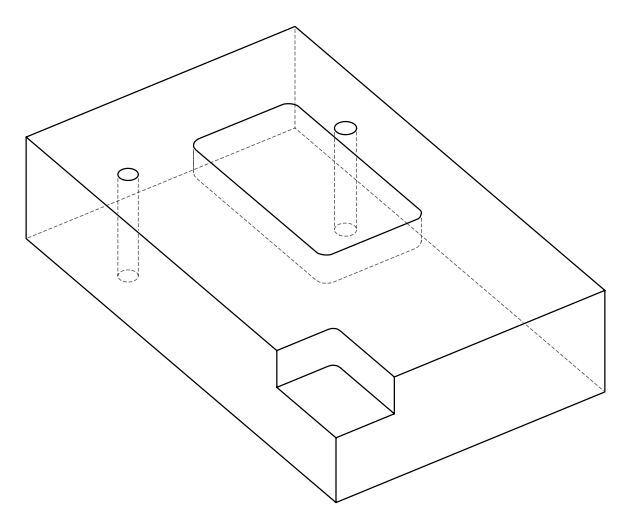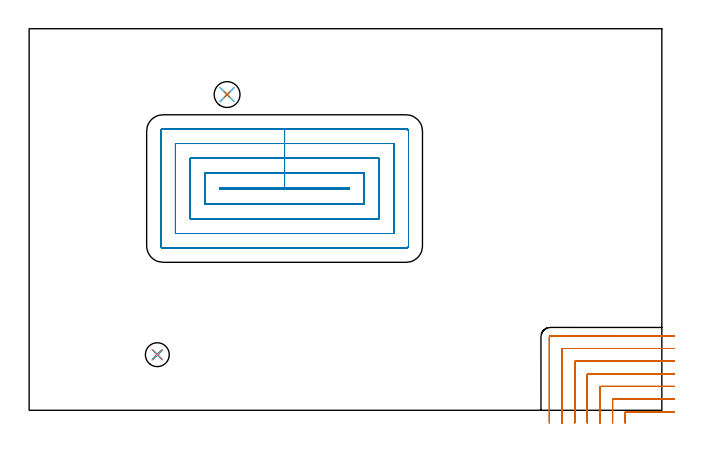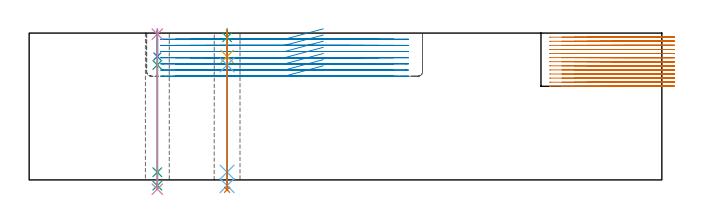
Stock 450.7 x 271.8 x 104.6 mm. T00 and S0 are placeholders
(PLAN: 10 operations, 8 tool changes, 48.4 min)
(1 MILL_CORNER_NOTCH_RECTANGULAR | CORNER_NOTCH_RECTANGULAR | NXT0201_011 | Follow Part, ap 3, ae 75% | 19.92 min | 192207 mm3)
(2 MILL_RECTANGULAR_POCKET | POCKET_RECTANGULAR_STRAIGHT | UGT0201_095 | Follow Part, ap 5, ae 75% | 26.26 min | 629040 mm3)
(3 SPOT_DRILL | STEP1HOLE | NXT0321_9005460120000 | 0.05 min | 197 mm3)
(4 SPOT_DRILL_1 | STEP1HOLE_1 | NXT0321_9005460120000 | 0.03 min | 29 mm3)
(5 DRILL_BLIND_HOLE_INTO_CENTER | STEP1HOLE | NXT0301_082 | 0.08 min | 1348 mm3)
(6 GUN_DRILL_THROUGH_HOLE | STEP1HOLE | UGT0307_008 | 0.54 min | 8405 mm3)
(7 DRILL_TO_ENLARGE_THROUGH_HOLE | STEP1HOLE | UGT0301_253 | 0.46 min | 17858 mm3)
(8 DRILL_BLIND_HOLE_INTO_CENTER_1 | STEP1HOLE_1 | NXT0301_082 | 0.08 min | 1428 mm3)
(9 GUN_DRILL_THROUGH_HOLE_1 | STEP1HOLE_1 | UGT0307_008 | 0.54 min | 8433 mm3)
(10 DRILL_TO_ENLARGE_THROUGH_HOLE_1 | STEP1HOLE_1 | UGT0301_044 | 0.45 min | 13809 mm3)
(TOOL NXT0201_011 | ENDMILL 12mm [2P460-1200-NA 1630] | D12 FL38 Z6)
(TOOL UGT0201_095 | End mill 20 mm | D20 R3 FL38 Z4)
(TOOL NXT0321_9005460120000 | NC Spot Drill, 142deg, 12mm, Carbide, Uncoated | D12 PA142 FL30 Z2)
(TOOL NXT0301_082 | Carbide Drill 11.1mm [860.1-1110-033A1-MM 2214] | D11.1 PA140 FL55 Z2)
(TOOL UGT0307_008 | Gun Drill 11 mm | D11 PA130 FL24 Z1)
(TOOL UGT0301_253 | Twist Drill 18.4 mm | D18.4 PA118 FL135 Z2)
(TOOL UGT0301_044 | Twist Drill 17 mm | D17 PA118 FL125 Z2)
(OP 1 MILL_CORNER_NOTCH_RECTANGULAR)
G17 G21 G94 G90
T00 M6
G54
G17 G0 G90 X459.616 Y-1. S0 M3
G43 Z114.6 H1
Z101.685
G94 G1 X456.616 F250.
X425.195 F500.
G3 X424.6 Y-1.595 R0.6
G1 Y-6.
Y-9. F250.
G0 Z114.6
X459.7 Y8.
Z101.685
G1 X456.7
X416.195 F500.
G3 X415.6 Y7.405 R0.6
G1 Y-6.
Y-9. F250.
G0 Z114.6
X459.7 Y17.
Z101.685
G1 X456.7
X407.196 F500.
G3 X406.6 Y16.404 R0.6
G1 Y-6.
Y-9. F250.
G0 Z114.6
X459.7 Y26.
Z101.685
G1 X456.7
X398.196 F500.
G3 X397.6 Y25.404 R0.6
G1 Y-6.
Y-9. F250.
G0 Z114.6
X459.7 Y35.
Z101.685
G1 X456.7
X389.196 F500.
G3 X388.6 Y34.404 R0.6
G1 Y-6.
Y-9. F250.
G0 Z114.6
X459.7 Y44.
Z101.685
G1 X456.7
X380.196 F500.
G3 X379.6 Y43.404 R0.6
G1 Y-6.
Y-9. F250.
G0 Z114.6
X459.7 Y53.
Z101.685
G1 X456.7
X371.196 F500.
G3 X370.6 Y52.404 R0.6
G1 Y-6.
Y-9. F250.
G0 Z114.6
X459.616 Y-1.
Z98.769
G1 X456.616
X425.195 F500.
G3 X424.6 Y-1.595 R0.6
G1 Y-6.
Y-9. F250.
G0 Z114.6
X459.7 Y8.
Z98.769
G1 X456.7
X416.195 F500.
G3 X415.6 Y7.405 R0.6
G1 Y-6.
Y-9. F250.
G0 Z114.6
X459.7 Y17.
Z98.769
G1 X456.7
X407.196 F500.
G3 X406.6 Y16.404 R0.6
G1 Y-6.
Y-9. F250.
G0 Z114.6
X459.7 Y26.
Z98.769
G1 X456.7
X398.196 F500.
G3 X397.6 Y25.404 R0.6
G1 Y-6.
Y-9. F250.
G0 Z114.6
X459.7 Y35.
Z98.769
G1 X456.7
X389.196 F500.
G3 X388.6 Y34.404 R0.6
G1 Y-6.
Y-9. F250.
G0 Z114.6
X459.7 Y44.
Z98.769
G1 X456.7
X380.196 F500.
G3 X379.6 Y43.404 R0.6
G1 Y-6.
Y-9. F250.
G0 Z114.6
X459.7 Y53.
Z98.769
G1 X456.7
X371.196 F500.
G3 X370.6 Y52.404 R0.6
G1 Y-6.
Y-9. F250.
G0 Z114.6
X459.616 Y-1.
Z95.854
G1 X456.616
X425.195 F500.
G3 X424.6 Y-1.595 R0.6
G1 Y-6.
Y-9. F250.
G0 Z114.6
X459.7 Y8.
Z95.854
G1 X456.7
X416.195 F500.
G3 X415.6 Y7.405 R0.6
G1 Y-6.
Y-9. F250.
G0 Z114.6
X459.7 Y17.
Z95.854
G1 X456.7
X407.196 F500.
G3 X406.6 Y16.404 R0.6
G1 Y-6.
Y-9. F250.
G0 Z114.6
X459.7 Y26.
Z95.854
G1 X456.7
X398.196 F500.
G3 X397.6 Y25.404 R0.6
G1 Y-6.
Y-9. F250.
G0 Z114.6
X459.7 Y35.
Z95.854
G1 X456.7
X389.196 F500.
G3 X388.6 Y34.404 R0.6
G1 Y-6.
Y-9. F250.
G0 Z114.6
X459.7 Y44.
Z95.854
G1 X456.7
X380.196 F500.
G3 X379.6 Y43.404 R0.6
G1 Y-6.
Y-9. F250.
G0 Z114.6
X459.7 Y53.
Z95.854
G1 X456.7
X371.196 F500.
G3 X370.6 Y52.404 R0.6
G1 Y-6.
Y-9. F250.
G0 Z114.6
X459.616 Y-1.
Z92.938
G1 X456.616
X425.195 F500.
G3 X424.6 Y-1.595 R0.6
G1 Y-6.
Y-9. F250.
G0 Z114.6
X459.7 Y8.
Z92.938
G1 X456.7
X416.195 F500.
G3 X415.6 Y7.405 R0.6
G1 Y-6.
Y-9. F250.
G0 Z114.6
X459.7 Y17.
Z92.938
G1 X456.7
X407.196 F500.
G3 X406.6 Y16.404 R0.6
G1 Y-6.
Y-9. F250.
G0 Z114.6
X459.7 Y26.
Z92.938
G1 X456.7
X398.196 F500.
G3 X397.6 Y25.404 R0.6
G1 Y-6.
Y-9. F250.
G0 Z114.6
X459.7 Y35.
Z92.938
G1 X456.7
X389.196 F500.
G3 X388.6 Y34.404 R0.6
G1 Y-6.
Y-9. F250.
G0 Z114.6
X459.7 Y44.
Z92.938
G1 X456.7
X380.196 F500.
G3 X379.6 Y43.404 R0.6
G1 Y-6.
Y-9. F250.
G0 Z114.6
X459.7 Y53.
Z92.938
G1 X456.7
X371.196 F500.
G3 X370.6 Y52.404 R0.6
G1 Y-6.
Y-9. F250.
G0 Z114.6
X459.616 Y-1.
Z90.023
G1 X456.616
X425.195 F500.
G3 X424.6 Y-1.595 R0.6
G1 Y-6.
Y-9. F250.
G0 Z114.6
X459.7 Y8.
Z90.023
G1 X456.7
X416.195 F500.
G3 X415.6 Y7.405 R0.6
G1 Y-6.
Y-9. F250.
G0 Z114.6
X459.7 Y17.
Z90.023
G1 X456.7
X407.196 F500.
G3 X406.6 Y16.404 R0.6
G1 Y-6.
Y-9. F250.
G0 Z114.6
X459.7 Y26.
Z90.023
G1 X456.7
X398.196 F500.
G3 X397.6 Y25.404 R0.6
G1 Y-6.
Y-9. F250.
G0 Z114.6
X459.7 Y35.
Z90.023
G1 X456.7
X389.196 F500.
G3 X388.6 Y34.404 R0.6
G1 Y-6.
Y-9. F250.
G0 Z114.6
X459.7 Y44.
Z90.023
G1 X456.7
X380.196 F500.
G3 X379.6 Y43.404 R0.6
G1 Y-6.
Y-9. F250.
G0 Z114.6
X459.7 Y53.
Z90.023
G1 X456.7
X371.196 F500.
G3 X370.6 Y52.404 R0.6
G1 Y-6.
Y-9. F250.
G0 Z114.6
X459.616 Y-1.
Z87.108
G1 X456.616
X425.195 F500.
G3 X424.6 Y-1.595 R0.6
G1 Y-6.
Y-9. F250.
G0 Z114.6
X459.7 Y8.
Z87.108
G1 X456.7
X416.195 F500.
G3 X415.6 Y7.405 R0.6
G1 Y-6.
Y-9. F250.
G0 Z114.6
X459.7 Y17.
Z87.108
G1 X456.7
X407.196 F500.
G3 X406.6 Y16.404 R0.6
G1 Y-6.
Y-9. F250.
G0 Z114.6
X459.7 Y26.
Z87.108
G1 X456.7
X398.196 F500.
G3 X397.6 Y25.404 R0.6
G1 Y-6.
Y-9. F250.
G0 Z114.6
X459.7 Y35.
Z87.108
G1 X456.7
X389.196 F500.
G3 X388.6 Y34.404 R0.6
G1 Y-6.
Y-9. F250.
G0 Z114.6
X459.7 Y44.
Z87.108
G1 X456.7
X380.196 F500.
G3 X379.6 Y43.404 R0.6
G1 Y-6.
Y-9. F250.
G0 Z114.6
X459.7 Y53.
Z87.108
G1 X456.7
X371.196 F500.
G3 X370.6 Y52.404 R0.6
G1 Y-6.
Y-9. F250.
G0 Z114.6
X459.616 Y-1.
Z84.192
G1 X456.616
X425.195 F500.
G3 X424.6 Y-1.595 R0.6
G1 Y-6.
Y-9. F250.
G0 Z114.6
X459.7 Y8.
Z84.192
G1 X456.7
X416.195 F500.
G3 X415.6 Y7.405 R0.6
G1 Y-6.
Y-9. F250.
G0 Z114.6
X459.7 Y17.
Z84.192
G1 X456.7
X407.196 F500.
G3 X406.6 Y16.404 R0.6
G1 Y-6.
Y-9. F250.
G0 Z114.6
X459.7 Y26.
Z84.192
G1 X456.7
X398.196 F500.
G3 X397.6 Y25.404 R0.6
G1 Y-6.
Y-9. F250.
G0 Z114.6
X459.7 Y35.
Z84.192
G1 X456.7
X389.196 F500.
G3 X388.6 Y34.404 R0.6
G1 Y-6.
Y-9. F250.
G0 Z114.6
X459.7 Y44.
Z84.192
G1 X456.7
X380.196 F500.
G3 X379.6 Y43.404 R0.6
G1 Y-6.
Y-9. F250.
G0 Z114.6
X459.7 Y53.
Z84.192
G1 X456.7
X371.196 F500.
G3 X370.6 Y52.404 R0.6
G1 Y-6.
Y-9. F250.
G0 Z114.6
X459.616 Y-1.
Z81.277
G1 X456.616
X425.195 F500.
G3 X424.6 Y-1.595 R0.6
G1 Y-6.
Y-9. F250.
G0 Z114.6
X459.7 Y8.
Z81.277
G1 X456.7
X416.195 F500.
G3 X415.6 Y7.405 R0.6
G1 Y-6.
Y-9. F250.
G0 Z114.6
X459.7 Y17.
Z81.277
G1 X456.7
X407.196 F500.
G3 X406.6 Y16.404 R0.6
G1 Y-6.
Y-9. F250.
G0 Z114.6
X459.7 Y26.
Z81.277
G1 X456.7
X398.196 F500.
G3 X397.6 Y25.404 R0.6
G1 Y-6.
Y-9. F250.
G0 Z114.6
X459.7 Y35.
Z81.277
G1 X456.7
X389.196 F500.
G3 X388.6 Y34.404 R0.6
G1 Y-6.
Y-9. F250.
G0 Z114.6
X459.7 Y44.
Z81.277
G1 X456.7
X380.196 F500.
G3 X379.6 Y43.404 R0.6
G1 Y-6.
Y-9. F250.
G0 Z114.6
X459.7 Y53.
Z81.277
G1 X456.7
X371.196 F500.
G3 X370.6 Y52.404 R0.6
G1 Y-6.
Y-9. F250.
G0 Z114.6
X459.616 Y-1.
Z78.362
G1 X456.616
X425.195 F500.
G3 X424.6 Y-1.595 R0.6
G1 Y-6.
Y-9. F250.
G0 Z114.6
X459.7 Y8.
Z78.362
G1 X456.7
X416.195 F500.
G3 X415.6 Y7.405 R0.6
G1 Y-6.
Y-9. F250.
G0 Z114.6
X459.7 Y17.
Z78.362
G1 X456.7
X407.196 F500.
G3 X406.6 Y16.404 R0.6
G1 Y-6.
Y-9. F250.
G0 Z114.6
X459.7 Y26.
Z78.362
G1 X456.7
X398.196 F500.
G3 X397.6 Y25.404 R0.6
G1 Y-6.
Y-9. F250.
G0 Z114.6
X459.7 Y35.
Z78.362
G1 X456.7
X389.196 F500.
G3 X388.6 Y34.404 R0.6
G1 Y-6.
Y-9. F250.
G0 Z114.6
X459.7 Y44.
Z78.362
G1 X456.7
X380.196 F500.
G3 X379.6 Y43.404 R0.6
G1 Y-6.
Y-9. F250.
G0 Z114.6
X459.7 Y53.
Z78.362
G1 X456.7
X371.196 F500.
G3 X370.6 Y52.404 R0.6
G1 Y-6.
Y-9. F250.
G0 Z114.6
X459.616 Y-1.
Z75.446
G1 X456.616
X425.195 F500.
G3 X424.6 Y-1.595 R0.6
G1 Y-6.
Y-9. F250.
G0 Z114.6
X459.7 Y8.
Z75.446
G1 X456.7
X416.195 F500.
G3 X415.6 Y7.405 R0.6
G1 Y-6.
Y-9. F250.
G0 Z114.6
X459.7 Y17.
Z75.446
G1 X456.7
X407.196 F500.
G3 X406.6 Y16.404 R0.6
G1 Y-6.
Y-9. F250.
G0 Z114.6
X459.7 Y26.
Z75.446
G1 X456.7
X398.196 F500.
G3 X397.6 Y25.404 R0.6
G1 Y-6.
Y-9. F250.
G0 Z114.6
X459.7 Y35.
Z75.446
G1 X456.7
X389.196 F500.
G3 X388.6 Y34.404 R0.6
G1 Y-6.
Y-9. F250.
G0 Z114.6
X459.7 Y44.
Z75.446
G1 X456.7
X380.196 F500.
G3 X379.6 Y43.404 R0.6
G1 Y-6.
Y-9. F250.
G0 Z114.6
X459.7 Y53.
Z75.446
G1 X456.7
X371.196 F500.
G3 X370.6 Y52.404 R0.6
G1 Y-6.
Y-9. F250.
G0 Z114.6
X459.616 Y-1.
Z72.531
G1 X456.616
X425.195 F500.
G3 X424.6 Y-1.595 R0.6
G1 Y-6.
Y-9. F250.
G0 Z114.6
X459.7 Y8.
Z72.531
G1 X456.7
X416.195 F500.
G3 X415.6 Y7.405 R0.6
G1 Y-6.
Y-9. F250.
G0 Z114.6
X459.7 Y17.
Z72.531
G1 X456.7
X407.196 F500.
G3 X406.6 Y16.404 R0.6
G1 Y-6.
Y-9. F250.
G0 Z114.6
X459.7 Y26.
Z72.531
G1 X456.7
X398.196 F500.
G3 X397.6 Y25.404 R0.6
G1 Y-6.
Y-9. F250.
G0 Z114.6
X459.7 Y35.
Z72.531
G1 X456.7
X389.196 F500.
G3 X388.6 Y34.404 R0.6
G1 Y-6.
Y-9. F250.
G0 Z114.6
X459.7 Y44.
Z72.531
G1 X456.7
X380.196 F500.
G3 X379.6 Y43.404 R0.6
G1 Y-6.
Y-9. F250.
G0 Z114.6
X459.7 Y53.
Z72.531
G1 X456.7
X371.196 F500.
G3 X370.6 Y52.404 R0.6
G1 Y-6.
Y-9. F250.
G0 Z114.6
X459.616 Y-1.
Z69.615
G1 X456.616
X425.195 F500.
G3 X424.6 Y-1.595 R0.6
G1 Y-6.
Y-9. F250.
G0 Z114.6
X459.7 Y8.
Z69.615
G1 X456.7
X416.195 F500.
G3 X415.6 Y7.405 R0.6
G1 Y-6.
Y-9. F250.
G0 Z114.6
X459.7 Y17.
Z69.615
G1 X456.7
X407.196 F500.
G3 X406.6 Y16.404 R0.6
G1 Y-6.
Y-9. F250.
G0 Z114.6
X459.7 Y26.
Z69.615
G1 X456.7
X398.196 F500.
G3 X397.6 Y25.404 R0.6
G1 Y-6.
Y-9. F250.
G0 Z114.6
X459.7 Y35.
Z69.615
G1 X456.7
X389.196 F500.
G3 X388.6 Y34.404 R0.6
G1 Y-6.
Y-9. F250.
G0 Z114.6
X459.7 Y44.
Z69.615
G1 X456.7
X380.196 F500.
G3 X379.6 Y43.404 R0.6
G1 Y-6.
Y-9. F250.
G0 Z114.6
X459.7 Y53.
Z69.615
G1 X456.7
X371.196 F500.
G3 X370.6 Y52.404 R0.6
G1 Y-6.
Y-9. F250.
G0 Z114.6
X459.616 Y-1.
Z66.7
G1 X456.616
X425.195 F500.
G3 X424.6 Y-1.595 R0.6
G1 Y-6.
Y-9. F250.
G0 Z114.6
X459.7 Y8.
Z66.7
G1 X456.7
X416.195 F500.
G3 X415.6 Y7.405 R0.6
G1 Y-6.
Y-9. F250.
G0 Z114.6
X459.7 Y17.
Z66.7
G1 X456.7
X407.196 F500.
G3 X406.6 Y16.404 R0.6
G1 Y-6.
Y-9. F250.
G0 Z114.6
X459.7 Y26.
Z66.7
G1 X456.7
X398.196 F500.
G3 X397.6 Y25.404 R0.6
G1 Y-6.
Y-9. F250.
G0 Z114.6
X459.7 Y35.
Z66.7
G1 X456.7
X389.196 F500.
G3 X388.6 Y34.404 R0.6
G1 Y-6.
Y-9. F250.
G0 Z114.6
X459.7 Y44.
Z66.7
G1 X456.7
X380.196 F500.
G3 X379.6 Y43.404 R0.6
G1 Y-6.
Y-9. F250.
G0 Z114.6
X459.7 Y53.
Z66.7
G1 X456.7
X371.196 F500.
G3 X370.6 Y52.404 R0.6
G1 Y-6.
Y-9. F250.
G0 Z114.6
M5
M2
(OP 2 MILL_RECTANGULAR_POCKET)
G17 G21 G94 G90
T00 M6
G54
G17 G0 G90 X209.514 Y158.5 S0 M3
G43 Z114.6 H0
Z107.6
G94 G1 X181.95 Z100.214 F250.
X135.7 F500.
Y157.4
X228.2
Y158.5
X181.95
Y169.
X125.2
Y146.9
X238.7
Y169.
X181.95
Y179.5
X114.7
Y136.4
X249.2
Y179.5
X181.95
Y190.
X104.2
Y125.9
X259.7
Y190.
X181.95
Y200.5
X95.4
G3 X93.7 Y198.8 R1.7
G1 Y117.1
G3 X95.4 Y115.4 R1.7
G1 X268.5
G3 X270.2 Y117.1 R1.7
G1 Y198.8
G3 X268.5 Y200.5 R1.7
G1 X181.95
X180.95
G0 X209.514 Y158.5 Z103.214
G1 X181.95 Z95.828 F250.
X135.7 F500.
Y157.4
X228.2
Y158.5
X181.95
Y169.
X125.2
Y146.9
X238.7
Y169.
X181.95
Y179.5
X114.7
Y136.4
X249.2
Y179.5
X181.95
Y190.
X104.2
Y125.9
X259.7
Y190.
X181.95
Y200.5
X95.4
G3 X93.7 Y198.8 R1.7
G1 Y117.1
G3 X95.4 Y115.4 R1.7
G1 X268.5
G3 X270.2 Y117.1 R1.7
G1 Y198.8
G3 X268.5 Y200.5 R1.7
G1 X181.95
X180.95
G0 X209.514 Y158.5 Z98.828
G1 X181.95 Z91.443 F250.
X135.7 F500.
Y157.4
X228.2
Y158.5
X181.95
Y169.
X125.2
Y146.9
X238.7
Y169.
X181.95
Y179.5
X114.7
Y136.4
X249.2
Y179.5
X181.95
Y190.
X104.2
Y125.9
X259.7
Y190.
X181.95
Y200.5
X95.4
G3 X93.7 Y198.8 R1.7
G1 Y117.1
G3 X95.4 Y115.4 R1.7
G1 X268.5
G3 X270.2 Y117.1 R1.7
G1 Y198.8
G3 X268.5 Y200.5 R1.7
G1 X181.95
X180.95
G0 X209.514 Y158.5 Z94.443
G1 X181.95 Z87.057 F250.
X135.7 F500.
Y157.4
X228.2
Y158.5
X181.95
Y169.
X125.2
Y146.9
X238.7
Y169.
X181.95
Y179.5
X114.7
Y136.4
X249.2
Y179.5
X181.95
Y190.
X104.2
Y125.9
X259.7
Y190.
X181.95
Y200.5
X95.4
G3 X93.7 Y198.8 R1.7
G1 Y117.1
G3 X95.4 Y115.4 R1.7
G1 X268.5
G3 X270.2 Y117.1 R1.7
G1 Y198.8
G3 X268.5 Y200.5 R1.7
G1 X181.95
X180.95
G0 X209.514 Y158.5 Z90.057
G1 X181.95 Z82.671 F250.
X135.7 F500.
Y157.4
X228.2
Y158.5
X181.95
Y169.
X125.2
Y146.9
X238.7
Y169.
X181.95
Y179.5
X114.7
Y136.4
X249.2
Y179.5
X181.95
Y190.
X104.2
Y125.9
X259.7
Y190.
X181.95
Y200.5
X95.4
G3 X93.7 Y198.8 R1.7
G1 Y117.1
G3 X95.4 Y115.4 R1.7
G1 X268.5
G3 X270.2 Y117.1 R1.7
G1 Y198.8
G3 X268.5 Y200.5 R1.7
G1 X181.95
X180.95
G0 X209.514 Y158.5 Z85.671
G1 X181.95 Z78.286 F250.
X135.7 F500.
Y157.4
X228.2
Y158.5
X181.95
Y169.
X125.2
Y146.9
X238.7
Y169.
X181.95
Y179.5
X114.7
Y136.4
X249.2
Y179.5
X181.95
Y190.
X104.2
Y125.9
X259.7
Y190.
X181.95
Y200.5
X95.4
G3 X93.7 Y198.8 R1.7
G1 Y117.1
G3 X95.4 Y115.4 R1.7
G1 X268.5
G3 X270.2 Y117.1 R1.7
G1 Y198.8
G3 X268.5 Y200.5 R1.7
G1 X181.95
X180.95
G0 X209.514 Y158.5 Z81.286
G1 X181.95 Z73.9 F250.
X135.7 F500.
Y157.4
X228.2
Y158.5
X181.95
Y169.
X125.2
Y146.9
X238.7
Y169.
X181.95
Y179.5
X114.7
Y136.4
X249.2
Y179.5
X181.95
Y190.
X104.2
Y125.9
X259.7
Y190.
X181.95
Y200.5
X95.4
G3 X93.7 Y198.8 R1.7
G1 Y117.1
G3 X95.4 Y115.4 R1.7
G1 X268.5
G3 X270.2 Y117.1 R1.7
G1 Y198.8
G3 X268.5 Y200.5 R1.7
G1 X181.95
X180.95
G0 Z114.6
M5
M2
(OP 3 SPOT_DRILL)
G17 G21 G94 G90
T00 M6
G54
G17 G0 G90 X141. Y224.9 S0 M3
G43 Z114.6 H0
G94 G81 G98 Z101.6 F250. R107.6
G80
M5
M2
(OP 4 SPOT_DRILL_1)
G17 G21 G94 G90
T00 M6
G54
G17 G0 G90 X91.3 Y39.6 S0 M3
G43 Z114.6 H0
G94 G81 G98 Z103.868 F250. R107.6
G80
M5
M2
(OP 5 DRILL_BLIND_HOLE_INTO_CENTER)
G17 G21 G94 G90
T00 M6
G54
G17 G0 G90 X141. Y224.9 S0 M3
G43 Z114.6 H1
G94 G81 G98 Z87.95 F250. R106.6
G80
M5
M2
(OP 6 GUN_DRILL_THROUGH_HOLE)
G17 G21 G94 G90
T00 M6
G54
G17 G0 G90 X141. Y224.9 M8
G43 Z114.6 H0
Z101.682
S716 M3
G94 G1 Z81.887 F125. M26
G4 X.084
Z5.5 F250.
G4 X.084
Z-4.065 F125.
G4 X.084
M5
M9
G0 Z101.682
Z114.6
M2
(OP 7 DRILL_TO_ENLARGE_THROUGH_HOLE)
G17 G21 G94 G90
T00 M6
G54
G17 G0 G90 X141. Y224.9 S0 M3
G43 Z114.6 H0
G94 G73 G98 Z-7.028 F250. Q15.947 R106.6
G80
M5
M2
(OP 8 DRILL_BLIND_HOLE_INTO_CENTER_1)
G17 G21 G94 G90
T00 M6
G54
G17 G0 G90 X91.3 Y39.6 S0 M3
G43 Z114.6 H1
G94 G81 G98 Z87.95 F250. R106.6
G80
M5
M2
(OP 9 GUN_DRILL_THROUGH_HOLE_1)
G17 G21 G94 G90
T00 M6
G54
G17 G0 G90 X91.3 Y39.6 M8
G43 Z114.6 H0
Z100.789
S716 M3
G94 G1 Z81.887 F125. M26
G4 X.084
Z5.5 F250.
G4 X.084
Z-4.065 F125.
G4 X.084
M5
M9
G0 Z100.789
Z114.6
M2
(OP 10 DRILL_TO_ENLARGE_THROUGH_HOLE_1)
G17 G21 G94 G90
T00 M6
G54
G17 G0 G90 X91.3 Y39.6 S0 M3
G43 Z114.6 H0
G94 G73 G98 Z-6.607 F250. Q15.887 R106.6
G80
M5
M2
